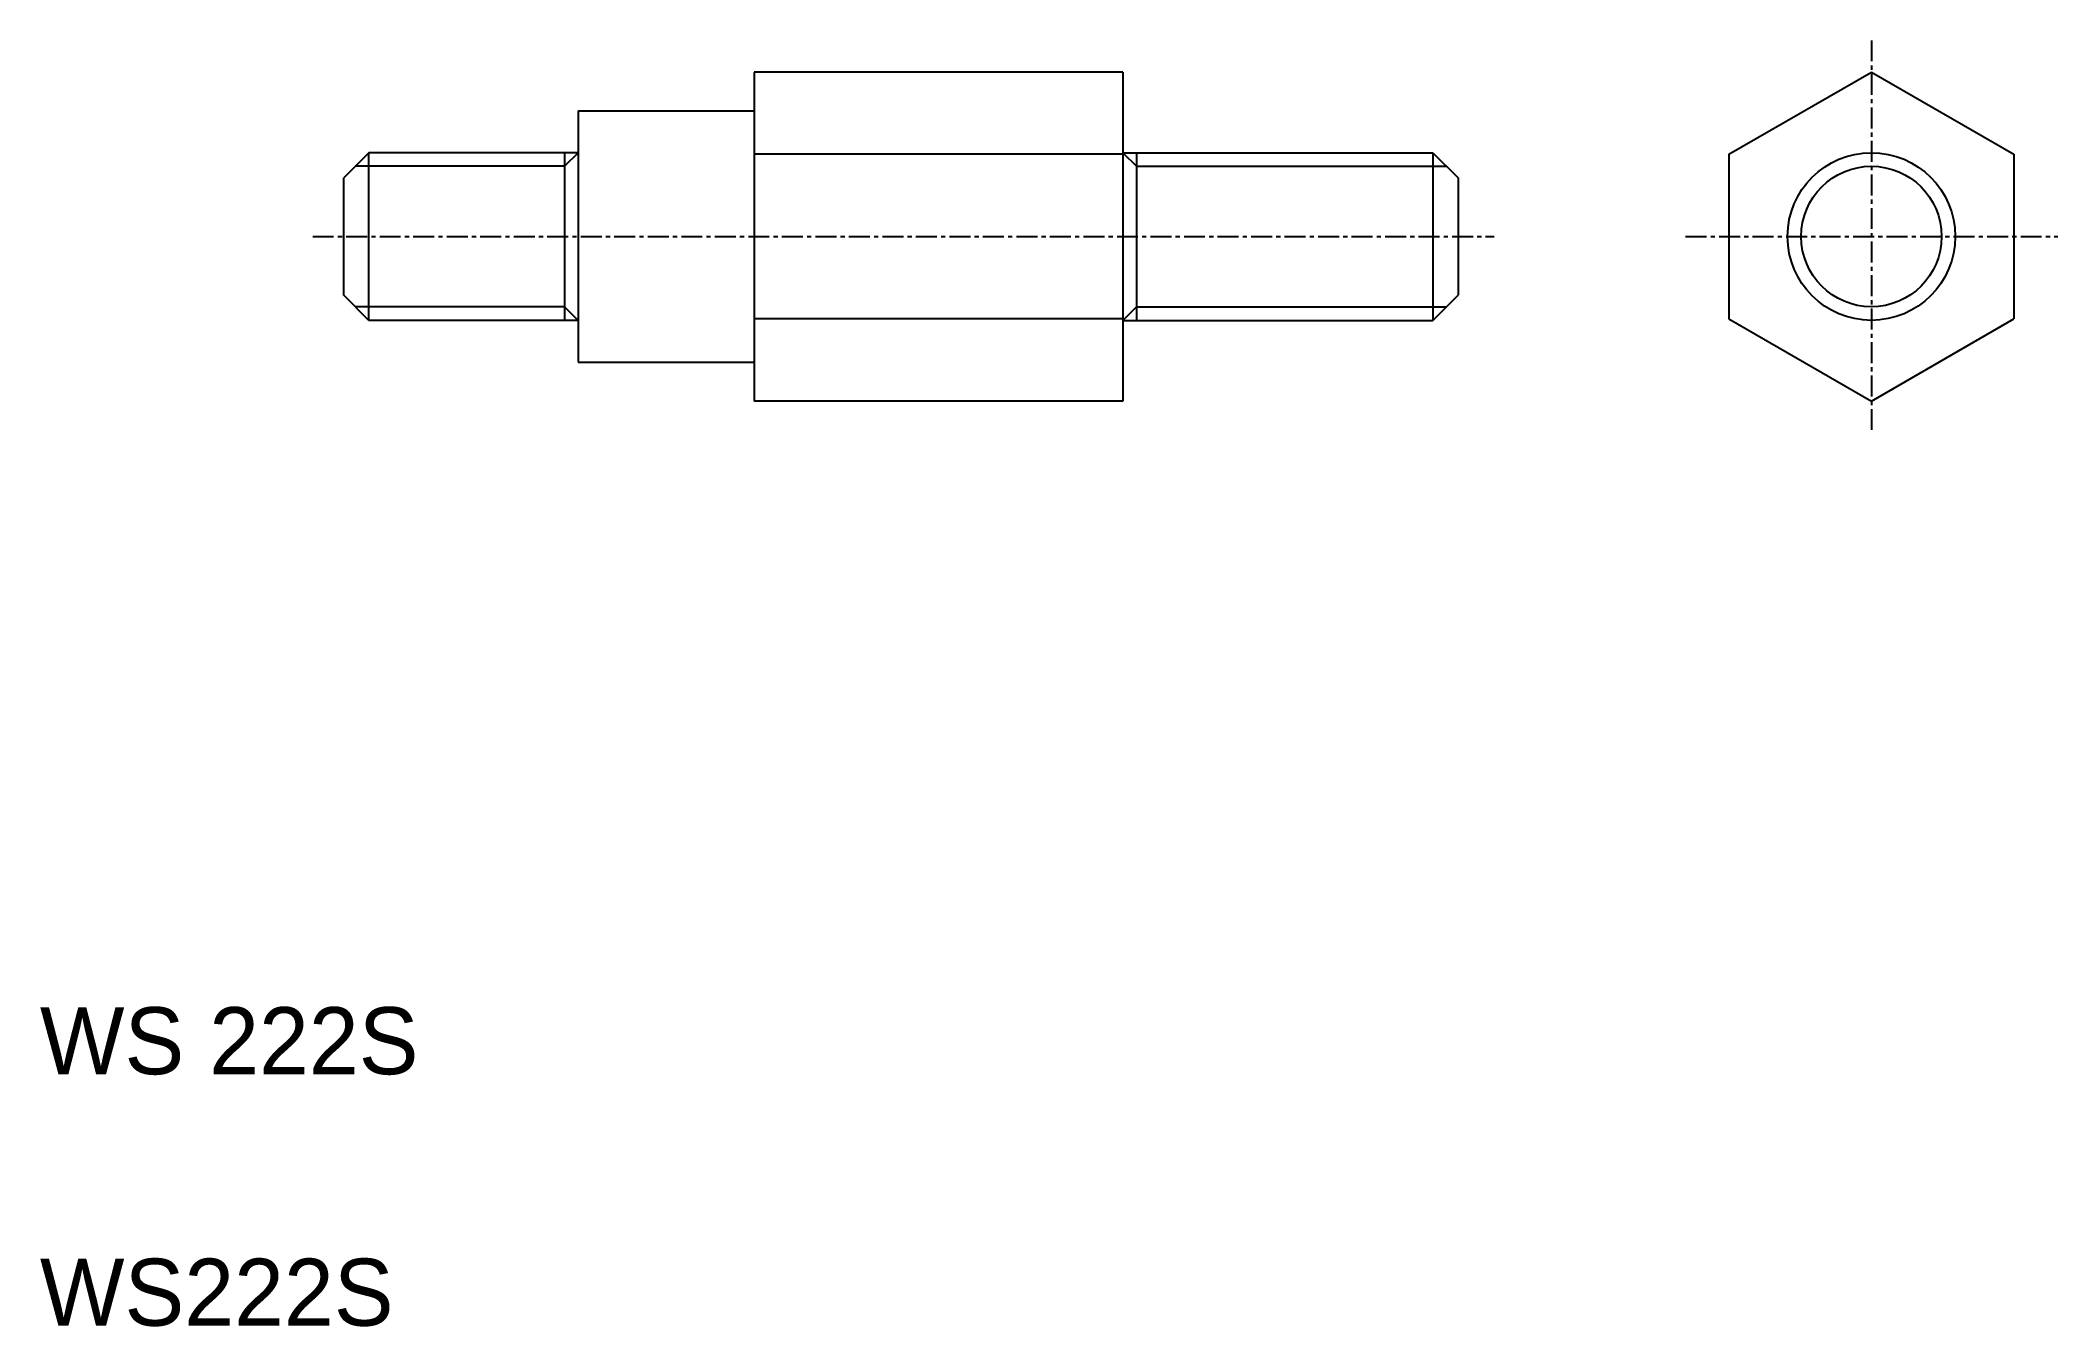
# Model space of a CAD drawing. Extents: x 153 to 273, y 115 to 192.
import ezdxf

# ---------------------------------------------------------------- set-up
doc = ezdxf.new("R2010")
doc.units = 0
doc.linetypes.add('CENTER', pattern=[2, 1.25, -0.25, 0.25, -0.25])
doc.layers.get('0').update_dxf_attribs({"linetype": 'CONTINUOUS'})
doc.layers.add('CENTER', color=1, linetype='CENTER')

msp = doc.modelspace()

# ---------------------------------------------------------------- linework, layer by layer
for p, q in [((217.25, 189.9), (195.25, 189.9)), ((253.42, 185), (261.92, 189.9)), ((261.92, 189.9), (270.42, 185)), ((184.75, 187.59), (184.75, 172.59)), ((184.75, 187.59), (195.25, 187.59)), ((172.25, 185.09), (170.75, 183.59)), ((184.75, 185.09), (172.25, 185.09)), ((172.25, 175.09), (172.25, 185.09)), ((183.93, 185.09), (183.93, 175.09)), ((217.25, 185), (195.25, 185)), ((217.25, 185.09), (235.75, 185.09)), ((217.25, 185), (217.25, 185)), ((218.06, 185.09), (218.06, 175.09)), ((235.75, 185.09), (237.25, 183.59)), ((235.75, 185.09), (235.75, 175.09)), ((253.42, 185), (253.42, 175.18)), ((270.42, 185), (270.42, 175.18)), ((170.75, 176.59), (170.75, 183.59)), ((237.25, 183.59), (237.25, 176.59)), ((217.25, 180.09), (217.25, 180.09)), ((172.25, 175.09), (170.75, 176.59)), ((235.75, 175.09), (237.25, 176.59)), ((184.75, 175.09), (172.25, 175.09)), ((217.25, 175.18), (195.25, 175.18)), ((217.25, 175.09), (235.75, 175.09)), ((253.42, 175.18), (261.92, 170.27)), ((261.92, 170.27), (270.42, 175.18)), ((184.75, 172.59), (195.25, 172.59)), ((217.25, 170.27), (195.25, 170.27))]:
    msp.add_line(p, q)
at = {"color": 0, "linetype": 'BYBLOCK'}
for p, q in [((195.25, 189.9), (195.25, 170.27)), ((217.25, 189.9), (217.25, 170.27))]:
    msp.add_line(p, q, dxfattribs=at)
at = {"color": 3}
for p, q in [((183.93, 184.28), (171.43, 184.28)), ((184.75, 185.09), (183.93, 184.28)), ((217.25, 185.09), (218.06, 184.28)), ((218.06, 184.28), (236.56, 184.28)), ((183.93, 175.9), (171.43, 175.9)), ((184.75, 175.09), (183.93, 175.9)), ((217.25, 175.09), (218.06, 175.9)), ((218.06, 175.9), (236.56, 175.9))]:
    msp.add_line(p, q, dxfattribs=at)
msp.add_circle((261.92, 180.09), 5)
msp.add_circle((261.92, 180.09), 4.19, dxfattribs=at)
at = {"layer": 'CENTER', "color": 1, "linetype": 'CENTER'}
for p, q in [((261.92, 191.79), (261.92, 168.56)), ((168.9, 180.09), (239.41, 180.09)), ((250.83, 180.09), (273.04, 180.09))]:
    msp.add_line(p, q, dxfattribs=at)

# ---------------------------------------------------------------- texts
for s, p in [('WS 222S', (152.62, 130.12)), ('WS222S', (152.62, 115.12))]:
    msp.add_text(s, height=4).set_placement(p)

doc.saveas('drawing.dxf')
